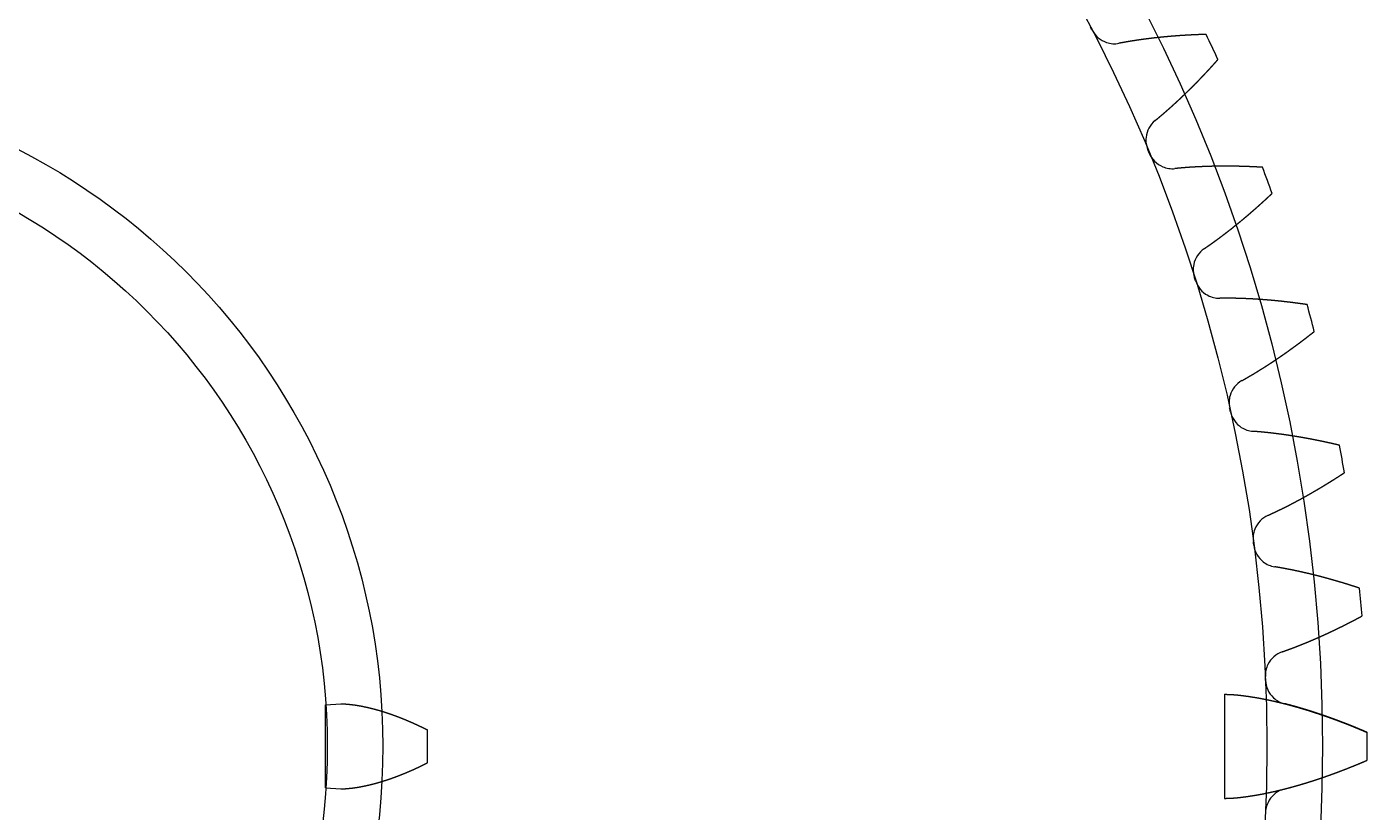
# Model space of a CAD drawing. Header units: centimetres. Extents: x -4.62 to 4.63, y -4.62 to 4.62.
# Drawn here: x 0.88 to 4.625, y -0.184 to 2.011 of the extents above; entities that cross this region are included whole.
import ezdxf

# ---------------------------------------------------------------- set-up
doc = ezdxf.new("R2010")
doc.units = ezdxf.units.CM
doc.header["$MEASUREMENT"] = 0
for name, color, linetype in [('', 7, 'Continuous'), ('Spur Gear (30 teeth)_Sketch1', 7, 'Continuous'), ('Spur Gear (30 teeth)_Sketch2', 7, 'Continuous'), ('Spur Gear (30 teeth)_Sketch3', 7, 'Continuous'), ('Spur Gear (72 teeth)_Sketch1', 7, 'Continuous'), ('Spur Gear (72 teeth)_Sketch2', 7, 'Continuous'), ('Spur Gear (72 teeth)_Sketch3', 7, 'Continuous')]:
    doc.layers.add(name, color=color, linetype=linetype)

# ---------------------------------------------------------------- blocks, each defined once
blk = doc.blocks.new('SpurGear(72teeth)')
at = {"layer": 'Spur Gear (72 teeth)_Sketch1'}
blk.add_circle((0, 0), 4.3449, dxfattribs=at)
at = {"layer": 'Spur Gear (72 teeth)_Sketch2'}
blk.add_line((4.2261, 0.1454), (4.2261, -0.1454), dxfattribs=at)
blk.add_arc((0, 0), 4.625, 359.5186, 0.4814, dxfattribs=at)
for points in [[(4.2261, 0.1454), (4.2273, 0.1454), (4.2296, 0.1454), (4.233, 0.1453), (4.2376, 0.1452), (4.2434, 0.1449), (4.2491, 0.1446), (4.2549, 0.1442), (4.2606, 0.1437), (4.2664, 0.1431), (4.2721, 0.1425), (4.2779, 0.1418), (4.2836, 0.141), (4.2894, 0.1402), (4.2951, 0.1394), (4.3009, 0.1385), (4.3066, 0.1376), (4.3124, 0.1367), (4.3181, 0.1357), (4.3239, 0.1347), (4.3296, 0.1336), (4.3353, 0.1325), (4.3411, 0.1313), (4.3468, 0.1301), (4.3525, 0.1289), (4.3583, 0.1277), (4.364, 0.1264), (4.3697, 0.1251), (4.3755, 0.1237), (4.3812, 0.1224), (4.3869, 0.121), (4.3926, 0.1195), (4.3983, 0.1181), (4.4041, 0.1166), (4.4098, 0.1151), (4.4155, 0.1135), (4.4212, 0.1119), (4.4269, 0.1103), (4.4326, 0.1087), (4.4383, 0.107), (4.444, 0.1053), (4.4497, 0.1036), (4.4554, 0.1019), (4.4611, 0.1001), (4.4668, 0.0983), (4.4724, 0.0965), (4.4781, 0.0947), (4.4838, 0.0928), (4.4895, 0.0909), (4.4952, 0.089), (4.5008, 0.0871), (4.5065, 0.0851), (4.5122, 0.0832), (4.5178, 0.0812), (4.5235, 0.0791), (4.5291, 0.0771), (4.5348, 0.075), (4.5404, 0.0729), (4.5461, 0.0708), (4.5517, 0.0686), (4.5574, 0.0665), (4.563, 0.0643), (4.5687, 0.0621), (4.5743, 0.0599), (4.5799, 0.0576), (4.5855, 0.0553), (4.5912, 0.0531), (4.5968, 0.0507), (4.6024, 0.0484), (4.608, 0.0461), (4.6136, 0.0437), (4.6181, 0.0418), (4.6215, 0.0403), (4.6237, 0.0393), (4.6248, 0.0389)], [(4.2261, -0.1454), (4.2273, -0.1454), (4.2296, -0.1454), (4.233, -0.1453), (4.2376, -0.1452), (4.2434, -0.1449), (4.2491, -0.1446), (4.2549, -0.1442), (4.2606, -0.1437), (4.2664, -0.1431), (4.2721, -0.1425), (4.2779, -0.1418), (4.2836, -0.141), (4.2894, -0.1402), (4.2951, -0.1394), (4.3009, -0.1385), (4.3066, -0.1376), (4.3124, -0.1367), (4.3181, -0.1357), (4.3239, -0.1347), (4.3296, -0.1336), (4.3353, -0.1325), (4.3411, -0.1313), (4.3468, -0.1301), (4.3525, -0.1289), (4.3583, -0.1277), (4.364, -0.1264), (4.3697, -0.1251), (4.3755, -0.1237), (4.3812, -0.1224), (4.3869, -0.121), (4.3926, -0.1195), (4.3983, -0.1181), (4.4041, -0.1166), (4.4098, -0.1151), (4.4155, -0.1135), (4.4212, -0.1119), (4.4269, -0.1103), (4.4326, -0.1087), (4.4383, -0.107), (4.444, -0.1053), (4.4497, -0.1036), (4.4554, -0.1019), (4.4611, -0.1001), (4.4668, -0.0983), (4.4724, -0.0965), (4.4781, -0.0947), (4.4838, -0.0928), (4.4895, -0.0909), (4.4952, -0.089), (4.5008, -0.0871), (4.5065, -0.0851), (4.5122, -0.0832), (4.5178, -0.0812), (4.5235, -0.0791), (4.5291, -0.0771), (4.5348, -0.075), (4.5404, -0.0729), (4.5461, -0.0708), (4.5517, -0.0686), (4.5574, -0.0665), (4.563, -0.0643), (4.5687, -0.0621), (4.5743, -0.0599), (4.5799, -0.0576), (4.5855, -0.0553), (4.5912, -0.0531), (4.5968, -0.0507), (4.6024, -0.0484), (4.608, -0.0461), (4.6136, -0.0437), (4.6181, -0.0418), (4.6215, -0.0403), (4.6237, -0.0393), (4.6248, -0.0389)]]:
    blk.add_open_spline(points, degree=5, dxfattribs=at)
at = {"layer": 'Spur Gear (72 teeth)_Sketch3'}
blk.add_circle((0, 0), 4.5, dxfattribs=at)
blk = doc.blocks.new('SpurGear(30teeth)')
at = {"layer": 'Spur Gear (30 teeth)_Sketch1'}
blk.add_circle((0, 0), 1.7199, dxfattribs=at)
at = {"layer": 'Spur Gear (30 teeth)_Sketch2'}
for p, q in [((1.715, 0.1156), (1.7579, 0.1184)), ((1.715, -0.1156), (1.715, 0.1156)), ((1.715, -0.1156), (1.7579, -0.1184))]:
    blk.add_line(p, q, dxfattribs=at)
blk.add_arc((0, 0), 2, 358.6797, 1.3203, dxfattribs=at)
for points in [[(1.7579, 0.1184), (1.7586, 0.1185), (1.76, 0.1185), (1.7621, 0.1186), (1.7649, 0.1186), (1.7683, 0.1185), (1.7718, 0.1183), (1.7753, 0.118), (1.7788, 0.1177), (1.7822, 0.1173), (1.7857, 0.117), (1.7892, 0.1166), (1.7927, 0.1162), (1.7962, 0.1157), (1.7996, 0.1152), (1.8031, 0.1146), (1.8066, 0.1141), (1.8101, 0.1134), (1.8136, 0.1128), (1.817, 0.1121), (1.8205, 0.1114), (1.824, 0.1107), (1.8275, 0.11), (1.831, 0.1092), (1.8344, 0.1084), (1.8379, 0.1076), (1.8414, 0.1067), (1.8449, 0.1059), (1.8483, 0.105), (1.8518, 0.1041), (1.8553, 0.1031), (1.8587, 0.1022), (1.8622, 0.1012), (1.8657, 0.1002), (1.8691, 0.0991), (1.8726, 0.0981), (1.8761, 0.097), (1.8795, 0.0959), (1.883, 0.0948), (1.8864, 0.0937), (1.8899, 0.0925), (1.8934, 0.0914), (1.8968, 0.0902), (1.9003, 0.089), (1.9037, 0.0877), (1.9072, 0.0865), (1.9106, 0.0852), (1.9141, 0.0839), (1.9175, 0.0826), (1.9209, 0.0813), (1.9244, 0.0799), (1.9278, 0.0786), (1.9313, 0.0772), (1.9347, 0.0758), (1.9381, 0.0744), (1.9415, 0.073), (1.945, 0.0715), (1.9484, 0.0701), (1.9518, 0.0686), (1.9552, 0.0671), (1.9587, 0.0656), (1.9621, 0.064), (1.9655, 0.0625), (1.9689, 0.0609), (1.9723, 0.0593), (1.9757, 0.0577), (1.9791, 0.0561), (1.9825, 0.0545), (1.9859, 0.0528), (1.9893, 0.0512), (1.9927, 0.0495), (1.9954, 0.0481), (1.9974, 0.0471), (1.9988, 0.0464), (1.9995, 0.0461)], [(1.7579, -0.1184), (1.7586, -0.1185), (1.76, -0.1185), (1.7621, -0.1186), (1.7649, -0.1186), (1.7683, -0.1185), (1.7718, -0.1183), (1.7753, -0.118), (1.7788, -0.1177), (1.7822, -0.1173), (1.7857, -0.117), (1.7892, -0.1166), (1.7927, -0.1162), (1.7962, -0.1157), (1.7996, -0.1152), (1.8031, -0.1146), (1.8066, -0.1141), (1.8101, -0.1134), (1.8136, -0.1128), (1.817, -0.1121), (1.8205, -0.1114), (1.824, -0.1107), (1.8275, -0.11), (1.831, -0.1092), (1.8344, -0.1084), (1.8379, -0.1076), (1.8414, -0.1067), (1.8449, -0.1059), (1.8483, -0.105), (1.8518, -0.1041), (1.8553, -0.1031), (1.8587, -0.1022), (1.8622, -0.1012), (1.8657, -0.1002), (1.8691, -0.0991), (1.8726, -0.0981), (1.8761, -0.097), (1.8795, -0.0959), (1.883, -0.0948), (1.8864, -0.0937), (1.8899, -0.0925), (1.8934, -0.0914), (1.8968, -0.0902), (1.9003, -0.089), (1.9037, -0.0877), (1.9072, -0.0865), (1.9106, -0.0852), (1.9141, -0.0839), (1.9175, -0.0826), (1.9209, -0.0813), (1.9244, -0.0799), (1.9278, -0.0786), (1.9313, -0.0772), (1.9347, -0.0758), (1.9381, -0.0744), (1.9415, -0.073), (1.945, -0.0715), (1.9484, -0.0701), (1.9518, -0.0686), (1.9552, -0.0671), (1.9587, -0.0656), (1.9621, -0.064), (1.9655, -0.0625), (1.9689, -0.0609), (1.9723, -0.0593), (1.9757, -0.0577), (1.9791, -0.0561), (1.9825, -0.0545), (1.9859, -0.0528), (1.9893, -0.0512), (1.9927, -0.0495), (1.9954, -0.0481), (1.9974, -0.0471), (1.9988, -0.0464), (1.9995, -0.0461)]]:
    blk.add_open_spline(points, degree=5, dxfattribs=at)
at = {"layer": 'Spur Gear (30 teeth)_Sketch3'}
blk.add_circle((0, 0), 1.875, dxfattribs=at)

msp = doc.modelspace()

# ---------------------------------------------------------------- linework, layer by layer
at = {"layer": ''}
for radius, start, end in [(4.3449, 27.4288, 27.5712), (4.625, 24.5186, 25.4814), (4.3449, 22.4288, 22.5712), (4.625, 19.5186, 20.4814), (4.3449, 17.4288, 17.5712), (4.625, 14.5186, 15.4814), (4.3449, 12.4288, 12.5712), (4.625, 9.5186, 10.4814), (4.3449, 7.4288, 7.5712), (4.625, 4.5186, 5.4814), (4.3449, 2.4288, 2.5712), (4.625, 359.5186, 0.4814)]:
    msp.add_arc((0, 0, 0.5), radius, start, end, dxfattribs=at)
for points, degree, knots in [([(3.8565, 2.0015, 0.5), (3.8607, 1.9934, 0.5), (3.8664, 1.9862, 0.5), (3.8803, 1.9744, 0.5), (3.8884, 1.9699, 0.5), (3.9026, 1.9653, 0.5), (3.9084, 1.9642, 0.5), (3.92, 1.9635, 0.5), (3.9259, 1.9638, 0.5), (3.9316, 1.9649, 0.5)], 3, [0, 0, 0, 0, 0.02734511, 0.02734511, 0.05469023, 0.05469023, 0.07222623, 0.07222623, 0.08976223, 0.08976223, 0.08976223, 0.08976223]), ([(4.1751, 1.9898, 0.5), (4.1739, 1.9897, 0.5), (4.1714, 1.9897, 0.5), (4.1678, 1.9895, 0.5), (4.1629, 1.9894, 0.5), (4.1568, 1.9892, 0.5), (4.1507, 1.9889, 0.5), (4.1447, 1.9887, 0.5), (4.1386, 1.9884, 0.5), (4.1325, 1.9881, 0.5), (4.1265, 1.9878, 0.5), (4.1204, 1.9874, 0.5), (4.1144, 1.9871, 0.5), (4.1083, 1.9867, 0.5), (4.1023, 1.9863, 0.5), (4.0963, 1.9859, 0.5), (4.0902, 1.9854, 0.5), (4.0842, 1.9849, 0.5), (4.0782, 1.9845, 0.5), (4.0722, 1.984, 0.5), (4.0662, 1.9834, 0.5), (4.0602, 1.9829, 0.5), (4.0543, 1.9823, 0.5), (4.0483, 1.9817, 0.5), (4.0423, 1.9811, 0.5), (4.0364, 1.9804, 0.5), (4.0304, 1.9798, 0.5), (4.0245, 1.9791, 0.5), (4.0185, 1.9784, 0.5), (4.0126, 1.9776, 0.5), (4.0067, 1.9769, 0.5), (4.0008, 1.9761, 0.5), (3.9949, 1.9753, 0.5), (3.989, 1.9744, 0.5), (3.9831, 1.9736, 0.5), (3.9772, 1.9727, 0.5), (3.9714, 1.9718, 0.5), (3.9655, 1.9709, 0.5), (3.9596, 1.9699, 0.5), (3.9538, 1.9689, 0.5), (3.948, 1.9679, 0.5), (3.9424, 1.9669, 0.5), (3.9379, 1.9661, 0.5), (3.9347, 1.9655, 0.5), (3.9326, 1.9651, 0.5), (3.9316, 1.9649, 0.5)], 5, [-1, -1, -1, -1, -1, -1, -0.9857143, -0.9714286, -0.9571429, -0.9428571, -0.9285714, -0.9142857, -0.9, -0.8857143, -0.8714286, -0.8571429, -0.8428571, -0.8285714, -0.8142857, -0.8, -0.7857143, -0.7714286, -0.7571429, -0.7428571, -0.7285714, -0.7142857, -0.7, -0.6857143, -0.6714286, -0.6571429, -0.6428571, -0.6285714, -0.6142857, -0.6, -0.5857143, -0.5714286, -0.5571429, -0.5428571, -0.5285714, -0.5142857, -0.5, -0.4857143, -0.4714286, -0.4571429, -0.4428571, -0.4285714, -0.4169569, -0.4169569, -0.4169569, -0.4169569, -0.4169569, -0.4169569]), ([(4.0324, 1.7488, 0.5), (4.0332, 1.7494, 0.5), (4.0348, 1.7507, 0.5), (4.0374, 1.7528, 0.5), (4.0409, 1.7557, 0.5), (4.0452, 1.7594, 0.5), (4.0497, 1.7632, 0.5), (4.0543, 1.767, 0.5), (4.0587, 1.7709, 0.5), (4.0632, 1.7748, 0.5), (4.0677, 1.7787, 0.5), (4.0721, 1.7826, 0.5), (4.0766, 1.7866, 0.5), (4.081, 1.7906, 0.5), (4.0854, 1.7946, 0.5), (4.0898, 1.7986, 0.5), (4.0942, 1.8026, 0.5), (4.0986, 1.8067, 0.5), (4.1029, 1.8108, 0.5), (4.1073, 1.8149, 0.5), (4.1116, 1.819, 0.5), (4.1159, 1.8232, 0.5), (4.1203, 1.8274, 0.5), (4.1245, 1.8316, 0.5), (4.1288, 1.8358, 0.5), (4.1331, 1.84, 0.5), (4.1374, 1.8442, 0.5), (4.1416, 1.8485, 0.5), (4.1458, 1.8528, 0.5), (4.1501, 1.8571, 0.5), (4.1543, 1.8614, 0.5), (4.1585, 1.8658, 0.5), (4.1627, 1.8701, 0.5), (4.1668, 1.8745, 0.5), (4.171, 1.8789, 0.5), (4.1752, 1.8833, 0.5), (4.1793, 1.8878, 0.5), (4.1834, 1.8922, 0.5), (4.1875, 1.8967, 0.5), (4.1917, 1.9012, 0.5), (4.1957, 1.9057, 0.5), (4.1998, 1.9102, 0.5), (4.2031, 1.9139, 0.5), (4.2055, 1.9166, 0.5), (4.2071, 1.9184, 0.5), (4.2079, 1.9193, 0.5)], 5, [0.4169569, 0.4169569, 0.4169569, 0.4169569, 0.4169569, 0.4169569, 0.4285714, 0.4428571, 0.4571429, 0.4714286, 0.4857143, 0.5, 0.5142857, 0.5285714, 0.5428571, 0.5571429, 0.5714286, 0.5857143, 0.6, 0.6142857, 0.6285714, 0.6428571, 0.6571429, 0.6714286, 0.6857143, 0.7, 0.7142857, 0.7285714, 0.7428571, 0.7571429, 0.7714286, 0.7857143, 0.8, 0.8142857, 0.8285714, 0.8428571, 0.8571429, 0.8714286, 0.8857143, 0.9, 0.9142857, 0.9285714, 0.9428571, 0.9571429, 0.9714286, 0.9857143, 1, 1, 1, 1, 1, 1]), ([(4.0324, 1.7488, 0.5), (4.0254, 1.743, 0.5), (4.0195, 1.7359, 0.5), (4.0108, 1.7199, 0.5), (4.0081, 1.7111, 0.5), (4.0065, 1.6962, 0.5), (4.0066, 1.6903, 0.5), (4.0083, 1.6788, 0.5), (4.0099, 1.6731, 0.5), (4.0121, 1.6677, 0.5)], 3, [0, 0, 0, 0, 0.02734511, 0.02734511, 0.05469023, 0.05469023, 0.07222623, 0.07222623, 0.08976223, 0.08976223, 0.08976223, 0.08976223]), ([(4.0162, 1.6577, 0.5), (4.0197, 1.6493, 0.5), (4.0248, 1.6416, 0.5), (4.0376, 1.6287, 0.5), (4.0453, 1.6235, 0.5), (4.059, 1.6177, 0.5), (4.0647, 1.6161, 0.5), (4.0762, 1.6144, 0.5), (4.0821, 1.6142, 0.5), (4.0879, 1.6148, 0.5)], 3, [0, 0, 0, 0, 0.02734511, 0.02734511, 0.05469023, 0.05469023, 0.07222623, 0.07222623, 0.08976223, 0.08976223, 0.08976223, 0.08976223]), ([(4.3326, 1.6183, 0.5), (4.3314, 1.6184, 0.5), (4.329, 1.6185, 0.5), (4.3253, 1.6187, 0.5), (4.3205, 1.619, 0.5), (4.3144, 1.6193, 0.5), (4.3083, 1.6196, 0.5), (4.3022, 1.6199, 0.5), (4.2961, 1.6201, 0.5), (4.2901, 1.6204, 0.5), (4.284, 1.6206, 0.5), (4.2779, 1.6208, 0.5), (4.2719, 1.6209, 0.5), (4.2658, 1.6211, 0.5), (4.2598, 1.6212, 0.5), (4.2538, 1.6213, 0.5), (4.2477, 1.6214, 0.5), (4.2417, 1.6214, 0.5), (4.2357, 1.6215, 0.5), (4.2296, 1.6215, 0.5), (4.2236, 1.6215, 0.5), (4.2176, 1.6214, 0.5), (4.2116, 1.6214, 0.5), (4.2056, 1.6213, 0.5), (4.1996, 1.6212, 0.5), (4.1936, 1.6211, 0.5), (4.1876, 1.621, 0.5), (4.1816, 1.6208, 0.5), (4.1757, 1.6206, 0.5), (4.1697, 1.6204, 0.5), (4.1637, 1.6201, 0.5), (4.1578, 1.6199, 0.5), (4.1518, 1.6196, 0.5), (4.1459, 1.6193, 0.5), (4.14, 1.6189, 0.5), (4.134, 1.6186, 0.5), (4.1281, 1.6182, 0.5), (4.1222, 1.6178, 0.5), (4.1163, 1.6173, 0.5), (4.1104, 1.6168, 0.5), (4.1045, 1.6163, 0.5), (4.0988, 1.6158, 0.5), (4.0943, 1.6154, 0.5), (4.091, 1.6151, 0.5), (4.0889, 1.6149, 0.5), (4.0879, 1.6148, 0.5)], 5, [-1, -1, -1, -1, -1, -1, -0.9857143, -0.9714286, -0.9571429, -0.9428571, -0.9285714, -0.9142857, -0.9, -0.8857143, -0.8714286, -0.8571429, -0.8428571, -0.8285714, -0.8142857, -0.8, -0.7857143, -0.7714286, -0.7571429, -0.7428571, -0.7285714, -0.7142857, -0.7, -0.6857143, -0.6714286, -0.6571429, -0.6428571, -0.6285714, -0.6142857, -0.6, -0.5857143, -0.5714286, -0.5571429, -0.5428571, -0.5285714, -0.5142857, -0.5, -0.4857143, -0.4714286, -0.4571429, -0.4428571, -0.4285714, -0.4169569, -0.4169569, -0.4169569, -0.4169569, -0.4169569, -0.4169569]), ([(4.1695, 1.3907, 0.5), (4.1703, 1.3912, 0.5), (4.1721, 1.3924, 0.5), (4.1748, 1.3943, 0.5), (4.1785, 1.3969, 0.5), (4.1832, 1.4001, 0.5), (4.188, 1.4035, 0.5), (4.1928, 1.407, 0.5), (4.1976, 1.4104, 0.5), (4.2024, 1.4139, 0.5), (4.2072, 1.4174, 0.5), (4.212, 1.4209, 0.5), (4.2168, 1.4245, 0.5), (4.2215, 1.4281, 0.5), (4.2263, 1.4317, 0.5), (4.231, 1.4353, 0.5), (4.2357, 1.439, 0.5), (4.2404, 1.4426, 0.5), (4.2451, 1.4463, 0.5), (4.2498, 1.45, 0.5), (4.2545, 1.4538, 0.5), (4.2592, 1.4575, 0.5), (4.2638, 1.4613, 0.5), (4.2685, 1.4651, 0.5), (4.2731, 1.4689, 0.5), (4.2777, 1.4728, 0.5), (4.2824, 1.4766, 0.5), (4.287, 1.4805, 0.5), (4.2916, 1.4844, 0.5), (4.2961, 1.4883, 0.5), (4.3007, 1.4923, 0.5), (4.3053, 1.4962, 0.5), (4.3098, 1.5002, 0.5), (4.3144, 1.5042, 0.5), (4.3189, 1.5082, 0.5), (4.3234, 1.5123, 0.5), (4.3279, 1.5163, 0.5), (4.3324, 1.5204, 0.5), (4.3369, 1.5245, 0.5), (4.3414, 1.5286, 0.5), (4.3459, 1.5328, 0.5), (4.3503, 1.5369, 0.5), (4.3539, 1.5402, 0.5), (4.3566, 1.5428, 0.5), (4.3583, 1.5444, 0.5), (4.3592, 1.5453, 0.5)], 5, [0.4169569, 0.4169569, 0.4169569, 0.4169569, 0.4169569, 0.4169569, 0.4285714, 0.4428571, 0.4571429, 0.4714286, 0.4857143, 0.5, 0.5142857, 0.5285714, 0.5428571, 0.5571429, 0.5714286, 0.5857143, 0.6, 0.6142857, 0.6285714, 0.6428571, 0.6571429, 0.6714286, 0.6857143, 0.7, 0.7142857, 0.7285714, 0.7428571, 0.7571429, 0.7714286, 0.7857143, 0.8, 0.8142857, 0.8285714, 0.8428571, 0.8571429, 0.8714286, 0.8857143, 0.9, 0.9142857, 0.9285714, 0.9428571, 0.9571429, 0.9714286, 0.9857143, 1, 1, 1, 1, 1, 1]), ([(4.1695, 1.3907, 0.5), (4.162, 1.3855, 0.5), (4.1555, 1.379, 0.5), (4.1455, 1.3638, 0.5), (4.142, 1.3552, 0.5), (4.1391, 1.3406, 0.5), (4.1387, 1.3347, 0.5), (4.1394, 1.323, 0.5), (4.1404, 1.3173, 0.5), (4.1422, 1.3117, 0.5)], 3, [0, 0, 0, 0, 0.02734511, 0.02734511, 0.05469023, 0.05469023, 0.07222623, 0.07222623, 0.08976223, 0.08976223, 0.08976223, 0.08976223]), ([(4.1454, 1.3014, 0.5), (4.1482, 1.2927, 0.5), (4.1526, 1.2846, 0.5), (4.1642, 1.2706, 0.5), (4.1714, 1.2648, 0.5), (4.1846, 1.2578, 0.5), (4.1901, 1.2557, 0.5), (4.2014, 1.2529, 0.5), (4.2073, 1.2523, 0.5), (4.2131, 1.2524, 0.5)], 3, [0, 0, 0, 0, 0.02734511, 0.02734511, 0.05469023, 0.05469023, 0.07222623, 0.07222623, 0.08976223, 0.08976223, 0.08976223, 0.08976223]), ([(4.4572, 1.2345, 0.5), (4.456, 1.2347, 0.5), (4.4536, 1.2351, 0.5), (4.4499, 1.2356, 0.5), (4.4451, 1.2363, 0.5), (4.4391, 1.2371, 0.5), (4.4331, 1.2379, 0.5), (4.427, 1.2387, 0.5), (4.421, 1.2395, 0.5), (4.415, 1.2403, 0.5), (4.4089, 1.241, 0.5), (4.4029, 1.2417, 0.5), (4.3969, 1.2424, 0.5), (4.3909, 1.2431, 0.5), (4.3849, 1.2438, 0.5), (4.3789, 1.2444, 0.5), (4.3729, 1.245, 0.5), (4.3669, 1.2456, 0.5), (4.3609, 1.2461, 0.5), (4.3549, 1.2467, 0.5), (4.3489, 1.2472, 0.5), (4.3429, 1.2477, 0.5), (4.3369, 1.2482, 0.5), (4.3309, 1.2486, 0.5), (4.3249, 1.249, 0.5), (4.3189, 1.2494, 0.5), (4.313, 1.2498, 0.5), (4.307, 1.2502, 0.5), (4.301, 1.2505, 0.5), (4.2951, 1.2508, 0.5), (4.2891, 1.2511, 0.5), (4.2831, 1.2513, 0.5), (4.2772, 1.2516, 0.5), (4.2712, 1.2518, 0.5), (4.2653, 1.2519, 0.5), (4.2594, 1.2521, 0.5), (4.2534, 1.2522, 0.5), (4.2475, 1.2523, 0.5), (4.2416, 1.2524, 0.5), (4.2356, 1.2524, 0.5), (4.2297, 1.2525, 0.5), (4.224, 1.2525, 0.5), (4.2195, 1.2524, 0.5), (4.2162, 1.2524, 0.5), (4.2141, 1.2524, 0.5), (4.2131, 1.2524, 0.5)], 5, [-1, -1, -1, -1, -1, -1, -0.9857143, -0.9714286, -0.9571429, -0.9428571, -0.9285714, -0.9142857, -0.9, -0.8857143, -0.8714286, -0.8571429, -0.8428571, -0.8285714, -0.8142857, -0.8, -0.7857143, -0.7714286, -0.7571429, -0.7428571, -0.7285714, -0.7142857, -0.7, -0.6857143, -0.6714286, -0.6571429, -0.6428571, -0.6285714, -0.6142857, -0.6, -0.5857143, -0.5714286, -0.5571429, -0.5428571, -0.5285714, -0.5142857, -0.5, -0.4857143, -0.4714286, -0.4571429, -0.4428571, -0.4285714, -0.4169569, -0.4169569, -0.4169569, -0.4169569, -0.4169569, -0.4169569]), ([(4.2748, 1.022, 0.5), (4.2757, 1.0224, 0.5), (4.2775, 1.0235, 0.5), (4.2804, 1.0251, 0.5), (4.2844, 1.0274, 0.5), (4.2893, 1.0302, 0.5), (4.2944, 1.0332, 0.5), (4.2995, 1.0362, 0.5), (4.3046, 1.0392, 0.5), (4.3097, 1.0422, 0.5), (4.3148, 1.0453, 0.5), (4.3198, 1.0484, 0.5), (4.3249, 1.0516, 0.5), (4.3299, 1.0547, 0.5), (4.335, 1.0579, 0.5), (4.34, 1.0611, 0.5), (4.345, 1.0643, 0.5), (4.35, 1.0676, 0.5), (4.355, 1.0708, 0.5), (4.36, 1.0741, 0.5), (4.365, 1.0774, 0.5), (4.37, 1.0808, 0.5), (4.375, 1.0841, 0.5), (4.3799, 1.0875, 0.5), (4.3849, 1.0909, 0.5), (4.3898, 1.0943, 0.5), (4.3948, 1.0978, 0.5), (4.3997, 1.1012, 0.5), (4.4046, 1.1047, 0.5), (4.4095, 1.1082, 0.5), (4.4144, 1.1118, 0.5), (4.4193, 1.1153, 0.5), (4.4242, 1.1189, 0.5), (4.4291, 1.1225, 0.5), (4.4339, 1.1261, 0.5), (4.4388, 1.1297, 0.5), (4.4436, 1.1334, 0.5), (4.4485, 1.137, 0.5), (4.4533, 1.1407, 0.5), (4.4581, 1.1444, 0.5), (4.4629, 1.1482, 0.5), (4.4677, 1.1519, 0.5), (4.4716, 1.1549, 0.5), (4.4744, 1.1572, 0.5), (4.4764, 1.1587, 0.5), (4.4773, 1.1595, 0.5)], 5, [0.4169569, 0.4169569, 0.4169569, 0.4169569, 0.4169569, 0.4169569, 0.4285714, 0.4428571, 0.4571429, 0.4714286, 0.4857143, 0.5, 0.5142857, 0.5285714, 0.5428571, 0.5571429, 0.5714286, 0.5857143, 0.6, 0.6142857, 0.6285714, 0.6428571, 0.6571429, 0.6714286, 0.6857143, 0.7, 0.7142857, 0.7285714, 0.7428571, 0.7571429, 0.7714286, 0.7857143, 0.8, 0.8142857, 0.8285714, 0.8428571, 0.8571429, 0.8714286, 0.8857143, 0.9, 0.9142857, 0.9285714, 0.9428571, 0.9571429, 0.9714286, 0.9857143, 1, 1, 1, 1, 1, 1]), ([(4.2748, 1.022, 0.5), (4.2669, 1.0175, 0.5), (4.2599, 1.0116, 0.5), (4.2486, 0.9973, 0.5), (4.2444, 0.9891, 0.5), (4.2402, 0.9747, 0.5), (4.2393, 0.9689, 0.5), (4.2389, 0.9572, 0.5), (4.2395, 0.9514, 0.5), (4.2408, 0.9457, 0.5)], 3, [0, 0, 0, 0, 0.02734511, 0.02734511, 0.05469023, 0.05469023, 0.07222623, 0.07222623, 0.08976223, 0.08976223, 0.08976223, 0.08976223]), ([(4.2431, 0.9351, 0.5), (4.2451, 0.9262, 0.5), (4.2487, 0.9178, 0.5), (4.2591, 0.9028, 0.5), (4.2657, 0.8964, 0.5), (4.2783, 0.8883, 0.5), (4.2836, 0.8857, 0.5), (4.2947, 0.882, 0.5), (4.3004, 0.8808, 0.5), (4.3062, 0.8804, 0.5)], 3, [0, 0, 0, 0, 0.02734511, 0.02734511, 0.05469023, 0.05469023, 0.07222623, 0.07222623, 0.08976223, 0.08976223, 0.08976223, 0.08976223]), ([(4.5478, 0.8414, 0.5), (4.5466, 0.8416, 0.5), (4.5443, 0.8422, 0.5), (4.5407, 0.8431, 0.5), (4.536, 0.8442, 0.5), (4.53, 0.8455, 0.5), (4.5241, 0.8469, 0.5), (4.5181, 0.8482, 0.5), (4.5122, 0.8495, 0.5), (4.5063, 0.8508, 0.5), (4.5003, 0.852, 0.5), (4.4944, 0.8533, 0.5), (4.4885, 0.8545, 0.5), (4.4825, 0.8557, 0.5), (4.4766, 0.8569, 0.5), (4.4707, 0.858, 0.5), (4.4647, 0.8591, 0.5), (4.4588, 0.8602, 0.5), (4.4529, 0.8613, 0.5), (4.4469, 0.8624, 0.5), (4.441, 0.8634, 0.5), (4.4351, 0.8644, 0.5), (4.4292, 0.8654, 0.5), (4.4232, 0.8664, 0.5), (4.4173, 0.8673, 0.5), (4.4114, 0.8683, 0.5), (4.4055, 0.8692, 0.5), (4.3996, 0.87, 0.5), (4.3936, 0.8709, 0.5), (4.3877, 0.8717, 0.5), (4.3818, 0.8725, 0.5), (4.3759, 0.8733, 0.5), (4.37, 0.874, 0.5), (4.3641, 0.8747, 0.5), (4.3582, 0.8754, 0.5), (4.3523, 0.8761, 0.5), (4.3464, 0.8768, 0.5), (4.3405, 0.8774, 0.5), (4.3346, 0.878, 0.5), (4.3287, 0.8785, 0.5), (4.3228, 0.8791, 0.5), (4.3171, 0.8795, 0.5), (4.3126, 0.8799, 0.5), (4.3093, 0.8802, 0.5), (4.3072, 0.8803, 0.5), (4.3062, 0.8804, 0.5)], 5, [-1, -1, -1, -1, -1, -1, -0.9857143, -0.9714286, -0.9571429, -0.9428571, -0.9285714, -0.9142857, -0.9, -0.8857143, -0.8714286, -0.8571429, -0.8428571, -0.8285714, -0.8142857, -0.8, -0.7857143, -0.7714286, -0.7571429, -0.7428571, -0.7285714, -0.7142857, -0.7, -0.6857143, -0.6714286, -0.6571429, -0.6428571, -0.6285714, -0.6142857, -0.6, -0.5857143, -0.5714286, -0.5571429, -0.5428571, -0.5285714, -0.5142857, -0.5, -0.4857143, -0.4714286, -0.4571429, -0.4428571, -0.4285714, -0.4169569, -0.4169569, -0.4169569, -0.4169569, -0.4169569, -0.4169569]), ([(4.3476, 0.6455, 0.5), (4.3485, 0.6459, 0.5), (4.3505, 0.6468, 0.5), (4.3535, 0.6482, 0.5), (4.3576, 0.65, 0.5), (4.3627, 0.6524, 0.5), (4.3681, 0.655, 0.5), (4.3735, 0.6575, 0.5), (4.3788, 0.6601, 0.5), (4.3841, 0.6627, 0.5), (4.3894, 0.6653, 0.5), (4.3948, 0.6679, 0.5), (4.4001, 0.6706, 0.5), (4.4054, 0.6733, 0.5), (4.4107, 0.676, 0.5), (4.416, 0.6788, 0.5), (4.4213, 0.6816, 0.5), (4.4265, 0.6844, 0.5), (4.4318, 0.6872, 0.5), (4.4371, 0.69, 0.5), (4.4423, 0.6929, 0.5), (4.4476, 0.6958, 0.5), (4.4528, 0.6987, 0.5), (4.458, 0.7016, 0.5), (4.4633, 0.7046, 0.5), (4.4685, 0.7076, 0.5), (4.4737, 0.7106, 0.5), (4.4789, 0.7136, 0.5), (4.4841, 0.7166, 0.5), (4.4893, 0.7197, 0.5), (4.4945, 0.7228, 0.5), (4.4997, 0.7259, 0.5), (4.5049, 0.729, 0.5), (4.51, 0.7322, 0.5), (4.5152, 0.7354, 0.5), (4.5203, 0.7386, 0.5), (4.5255, 0.7418, 0.5), (4.5306, 0.745, 0.5), (4.5358, 0.7483, 0.5), (4.5409, 0.7515, 0.5), (4.546, 0.7548, 0.5), (4.5511, 0.7581, 0.5), (4.5552, 0.7608, 0.5), (4.5583, 0.7628, 0.5), (4.5603, 0.7642, 0.5), (4.5613, 0.7648, 0.5)], 5, [0.4169569, 0.4169569, 0.4169569, 0.4169569, 0.4169569, 0.4169569, 0.4285714, 0.4428571, 0.4571429, 0.4714286, 0.4857143, 0.5, 0.5142857, 0.5285714, 0.5428571, 0.5571429, 0.5714286, 0.5857143, 0.6, 0.6142857, 0.6285714, 0.6428571, 0.6571429, 0.6714286, 0.6857143, 0.7, 0.7142857, 0.7285714, 0.7428571, 0.7571429, 0.7714286, 0.7857143, 0.8, 0.8142857, 0.8285714, 0.8428571, 0.8571429, 0.8714286, 0.8857143, 0.9, 0.9142857, 0.9285714, 0.9428571, 0.9571429, 0.9714286, 0.9857143, 1, 1, 1, 1, 1, 1]), ([(4.3476, 0.6455, 0.5), (4.3393, 0.6418, 0.5), (4.3318, 0.6364, 0.5), (4.3193, 0.6232, 0.5), (4.3144, 0.6154, 0.5), (4.309, 0.6014, 0.5), (4.3076, 0.5958, 0.5), (4.3062, 0.5841, 0.5), (4.3063, 0.5783, 0.5), (4.307, 0.5725, 0.5)], 3, [0, 0, 0, 0, 0.02734511, 0.02734511, 0.05469023, 0.05469023, 0.07222623, 0.07222623, 0.08976223, 0.08976223, 0.08976223, 0.08976223]), ([(4.3085, 0.5618, 0.5), (4.3096, 0.5527, 0.5), (4.3126, 0.544, 0.5), (4.3216, 0.5282, 0.5), (4.3276, 0.5212, 0.5), (4.3394, 0.512, 0.5), (4.3445, 0.509, 0.5), (4.3552, 0.5043, 0.5), (4.3608, 0.5027, 0.5), (4.3666, 0.5017, 0.5)], 3, [0, 0, 0, 0, 0.02734511, 0.02734511, 0.05469023, 0.05469023, 0.07222623, 0.07222623, 0.08976223, 0.08976223, 0.08976223, 0.08976223]), ([(4.6039, 0.4418, 0.5), (4.6027, 0.4422, 0.5), (4.6004, 0.4429, 0.5), (4.5969, 0.4441, 0.5), (4.5923, 0.4456, 0.5), (4.5865, 0.4475, 0.5), (4.5807, 0.4493, 0.5), (4.5749, 0.4512, 0.5), (4.5691, 0.453, 0.5), (4.5633, 0.4548, 0.5), (4.5575, 0.4566, 0.5), (4.5517, 0.4583, 0.5), (4.5459, 0.46, 0.5), (4.5401, 0.4617, 0.5), (4.5342, 0.4634, 0.5), (4.5284, 0.4651, 0.5), (4.5226, 0.4667, 0.5), (4.5168, 0.4684, 0.5), (4.511, 0.4699, 0.5), (4.5052, 0.4715, 0.5), (4.4994, 0.4731, 0.5), (4.4936, 0.4746, 0.5), (4.4877, 0.4761, 0.5), (4.4819, 0.4776, 0.5), (4.4761, 0.479, 0.5), (4.4703, 0.4805, 0.5), (4.4645, 0.4819, 0.5), (4.4586, 0.4833, 0.5), (4.4528, 0.4846, 0.5), (4.447, 0.486, 0.5), (4.4412, 0.4873, 0.5), (4.4354, 0.4886, 0.5), (4.4295, 0.4898, 0.5), (4.4237, 0.4911, 0.5), (4.4179, 0.4923, 0.5), (4.4121, 0.4934, 0.5), (4.4062, 0.4946, 0.5), (4.4004, 0.4957, 0.5), (4.3946, 0.4968, 0.5), (4.3888, 0.4979, 0.5), (4.383, 0.499, 0.5), (4.3774, 0.4999, 0.5), (4.3729, 0.5007, 0.5), (4.3696, 0.5012, 0.5), (4.3675, 0.5016, 0.5), (4.3666, 0.5017, 0.5)], 5, [-1, -1, -1, -1, -1, -1, -0.9857143, -0.9714286, -0.9571429, -0.9428571, -0.9285714, -0.9142857, -0.9, -0.8857143, -0.8714286, -0.8571429, -0.8428571, -0.8285714, -0.8142857, -0.8, -0.7857143, -0.7714286, -0.7571429, -0.7428571, -0.7285714, -0.7142857, -0.7, -0.6857143, -0.6714286, -0.6571429, -0.6428571, -0.6285714, -0.6142857, -0.6, -0.5857143, -0.5714286, -0.5571429, -0.5428571, -0.5285714, -0.5142857, -0.5, -0.4857143, -0.4714286, -0.4571429, -0.4428571, -0.4285714, -0.4169569, -0.4169569, -0.4169569, -0.4169569, -0.4169569, -0.4169569]), ([(4.3874, 0.2641, 0.5), (4.3883, 0.2644, 0.5), (4.3903, 0.2652, 0.5), (4.3934, 0.2663, 0.5), (4.3977, 0.2678, 0.5), (4.403, 0.2697, 0.5), (4.4086, 0.2718, 0.5), (4.4141, 0.2738, 0.5), (4.4197, 0.2759, 0.5), (4.4252, 0.278, 0.5), (4.4307, 0.2802, 0.5), (4.4363, 0.2824, 0.5), (4.4418, 0.2846, 0.5), (4.4473, 0.2868, 0.5), (4.4528, 0.2891, 0.5), (4.4583, 0.2913, 0.5), (4.4638, 0.2936, 0.5), (4.4693, 0.296, 0.5), (4.4748, 0.2983, 0.5), (4.4803, 0.3007, 0.5), (4.4858, 0.3031, 0.5), (4.4913, 0.3055, 0.5), (4.4968, 0.3079, 0.5), (4.5022, 0.3104, 0.5), (4.5077, 0.3129, 0.5), (4.5132, 0.3154, 0.5), (4.5186, 0.318, 0.5), (4.5241, 0.3205, 0.5), (4.5295, 0.3231, 0.5), (4.535, 0.3257, 0.5), (4.5404, 0.3283, 0.5), (4.5458, 0.331, 0.5), (4.5513, 0.3336, 0.5), (4.5567, 0.3363, 0.5), (4.5621, 0.339, 0.5), (4.5675, 0.3418, 0.5), (4.5729, 0.3445, 0.5), (4.5783, 0.3473, 0.5), (4.5837, 0.3501, 0.5), (4.5891, 0.3529, 0.5), (4.5945, 0.3557, 0.5), (4.5999, 0.3586, 0.5), (4.6042, 0.3609, 0.5), (4.6074, 0.3626, 0.5), (4.6096, 0.3638, 0.5), (4.6106, 0.3644, 0.5)], 5, [0.4169569, 0.4169569, 0.4169569, 0.4169569, 0.4169569, 0.4169569, 0.4285714, 0.4428571, 0.4571429, 0.4714286, 0.4857143, 0.5, 0.5142857, 0.5285714, 0.5428571, 0.5571429, 0.5714286, 0.5857143, 0.6, 0.6142857, 0.6285714, 0.6428571, 0.6571429, 0.6714286, 0.6857143, 0.7, 0.7142857, 0.7285714, 0.7428571, 0.7571429, 0.7714286, 0.7857143, 0.8, 0.8142857, 0.8285714, 0.8428571, 0.8571429, 0.8714286, 0.8857143, 0.9, 0.9142857, 0.9285714, 0.9428571, 0.9571429, 0.9714286, 0.9857143, 1, 1, 1, 1, 1, 1]), ([(4.3874, 0.2641, 0.5), (4.3788, 0.2611, 0.5), (4.3708, 0.2565, 0.5), (4.3572, 0.2444, 0.5), (4.3516, 0.237, 0.5), (4.345, 0.2236, 0.5), (4.3431, 0.2181, 0.5), (4.3408, 0.2066, 0.5), (4.3403, 0.2008, 0.5), (4.3405, 0.1949, 0.5)], 3, [0, 0, 0, 0, 0.02734511, 0.02734511, 0.05469023, 0.05469023, 0.07222623, 0.07222623, 0.08976223, 0.08976223, 0.08976223, 0.08976223]), ([(4.341, 0.1841, 0.5), (4.3414, 0.175, 0.5), (4.3436, 0.1661, 0.5), (4.3512, 0.1495, 0.5), (4.3566, 0.1421, 0.5), (4.3675, 0.1319, 0.5), (4.3723, 0.1284, 0.5), (4.3826, 0.1228, 0.5), (4.388, 0.1207, 0.5), (4.3937, 0.1193, 0.5)], 3, [0, 0, 0, 0, 0.02734511, 0.02734511, 0.05469023, 0.05469023, 0.07222623, 0.07222623, 0.08976223, 0.08976223, 0.08976223, 0.08976223]), ([(4.6248, 0.0389, 0.5), (4.6237, 0.0393, 0.5), (4.6215, 0.0403, 0.5), (4.6181, 0.0418, 0.5), (4.6136, 0.0437, 0.5), (4.608, 0.0461, 0.5), (4.6024, 0.0484, 0.5), (4.5968, 0.0507, 0.5), (4.5912, 0.0531, 0.5), (4.5855, 0.0553, 0.5), (4.5799, 0.0576, 0.5), (4.5743, 0.0599, 0.5), (4.5687, 0.0621, 0.5), (4.563, 0.0643, 0.5), (4.5574, 0.0665, 0.5), (4.5517, 0.0686, 0.5), (4.5461, 0.0708, 0.5), (4.5404, 0.0729, 0.5), (4.5348, 0.075, 0.5), (4.5291, 0.0771, 0.5), (4.5235, 0.0791, 0.5), (4.5178, 0.0812, 0.5), (4.5122, 0.0832, 0.5), (4.5065, 0.0851, 0.5), (4.5008, 0.0871, 0.5), (4.4952, 0.089, 0.5), (4.4895, 0.0909, 0.5), (4.4838, 0.0928, 0.5), (4.4781, 0.0947, 0.5), (4.4724, 0.0965, 0.5), (4.4668, 0.0983, 0.5), (4.4611, 0.1001, 0.5), (4.4554, 0.1019, 0.5), (4.4497, 0.1036, 0.5), (4.444, 0.1053, 0.5), (4.4383, 0.107, 0.5), (4.4326, 0.1087, 0.5), (4.4269, 0.1103, 0.5), (4.4212, 0.1119, 0.5), (4.4155, 0.1135, 0.5), (4.4098, 0.1151, 0.5), (4.4043, 0.1165, 0.5), (4.3999, 0.1177, 0.5), (4.3967, 0.1185, 0.5), (4.3946, 0.119, 0.5), (4.3937, 0.1193, 0.5)], 5, [-1, -1, -1, -1, -1, -1, -0.9857143, -0.9714286, -0.9571429, -0.9428571, -0.9285714, -0.9142857, -0.9, -0.8857143, -0.8714286, -0.8571429, -0.8428571, -0.8285714, -0.8142857, -0.8, -0.7857143, -0.7714286, -0.7571429, -0.7428571, -0.7285714, -0.7142857, -0.7, -0.6857143, -0.6714286, -0.6571429, -0.6428571, -0.6285714, -0.6142857, -0.6, -0.5857143, -0.5714286, -0.5571429, -0.5428571, -0.5285714, -0.5142857, -0.5, -0.4857143, -0.4714286, -0.4571429, -0.4428571, -0.4285714, -0.4169569, -0.4169569, -0.4169569, -0.4169569, -0.4169569, -0.4169569]), ([(4.3937, -0.1193, 0.5), (4.3946, -0.119, 0.5), (4.3967, -0.1185, 0.5), (4.3999, -0.1177, 0.5), (4.4043, -0.1165, 0.5), (4.4098, -0.1151, 0.5), (4.4155, -0.1135, 0.5), (4.4212, -0.1119, 0.5), (4.4269, -0.1103, 0.5), (4.4326, -0.1087, 0.5), (4.4383, -0.107, 0.5), (4.444, -0.1053, 0.5), (4.4497, -0.1036, 0.5), (4.4554, -0.1019, 0.5), (4.4611, -0.1001, 0.5), (4.4668, -0.0983, 0.5), (4.4724, -0.0965, 0.5), (4.4781, -0.0947, 0.5), (4.4838, -0.0928, 0.5), (4.4895, -0.0909, 0.5), (4.4952, -0.089, 0.5), (4.5008, -0.0871, 0.5), (4.5065, -0.0851, 0.5), (4.5122, -0.0832, 0.5), (4.5178, -0.0812, 0.5), (4.5235, -0.0791, 0.5), (4.5291, -0.0771, 0.5), (4.5348, -0.075, 0.5), (4.5404, -0.0729, 0.5), (4.5461, -0.0708, 0.5), (4.5517, -0.0686, 0.5), (4.5574, -0.0665, 0.5), (4.563, -0.0643, 0.5), (4.5687, -0.0621, 0.5), (4.5743, -0.0599, 0.5), (4.5799, -0.0576, 0.5), (4.5855, -0.0553, 0.5), (4.5912, -0.0531, 0.5), (4.5968, -0.0507, 0.5), (4.6024, -0.0484, 0.5), (4.608, -0.0461, 0.5), (4.6136, -0.0437, 0.5), (4.6181, -0.0418, 0.5), (4.6215, -0.0403, 0.5), (4.6237, -0.0393, 0.5), (4.6248, -0.0389, 0.5)], 5, [0.4169569, 0.4169569, 0.4169569, 0.4169569, 0.4169569, 0.4169569, 0.4285714, 0.4428571, 0.4571429, 0.4714286, 0.4857143, 0.5, 0.5142857, 0.5285714, 0.5428571, 0.5571429, 0.5714286, 0.5857143, 0.6, 0.6142857, 0.6285714, 0.6428571, 0.6571429, 0.6714286, 0.6857143, 0.7, 0.7142857, 0.7285714, 0.7428571, 0.7571429, 0.7714286, 0.7857143, 0.8, 0.8142857, 0.8285714, 0.8428571, 0.8571429, 0.8714286, 0.8857143, 0.9, 0.9142857, 0.9285714, 0.9428571, 0.9571429, 0.9714286, 0.9857143, 1, 1, 1, 1, 1, 1]), ([(4.3937, -0.1193, 0.5), (4.3849, -0.1215, 0.5), (4.3765, -0.1255, 0.5), (4.3619, -0.1363, 0.5), (4.3557, -0.1431, 0.5), (4.348, -0.1559, 0.5), (4.3456, -0.1613, 0.5), (4.3422, -0.1725, 0.5), (4.3413, -0.1783, 0.5), (4.341, -0.1841, 0.5)], 3, [0, 0, 0, 0, 0.02734511, 0.02734511, 0.05469023, 0.05469023, 0.07222623, 0.07222623, 0.08976223, 0.08976223, 0.08976223, 0.08976223])]:
    msp.add_open_spline(points, degree=degree, knots=knots, dxfattribs=at)

# ---------------------------------------------------------------- block references
for name in ['SpurGear(72teeth)', 'SpurGear(30teeth)']:
    msp.add_blockref(name, (0, 0))

doc.saveas('drawing.dxf')
